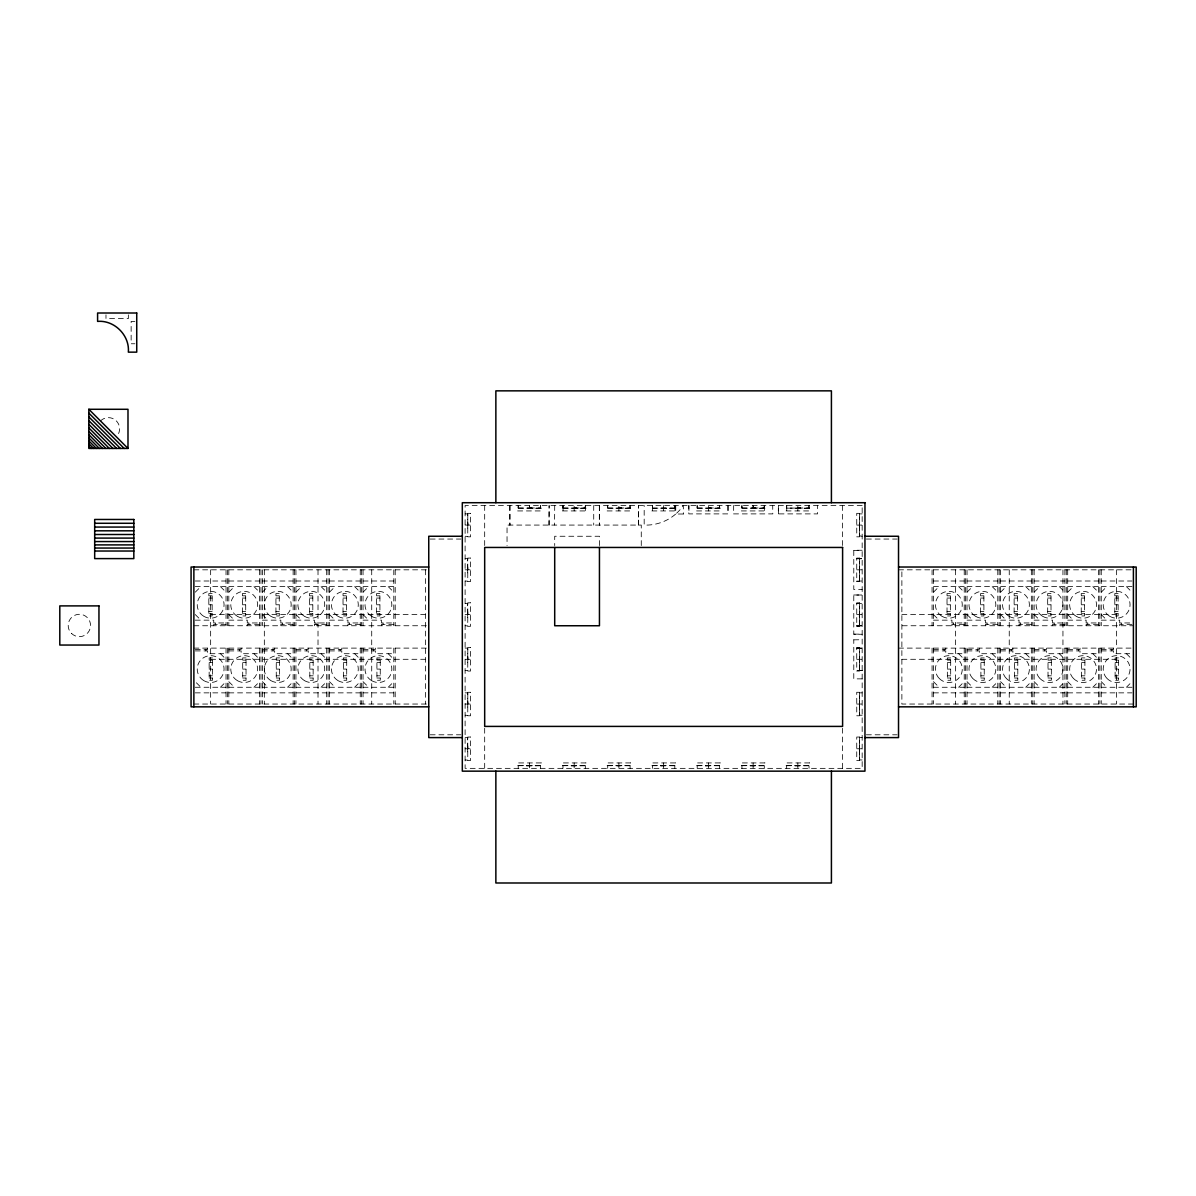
<?xml version="1.0" encoding="UTF-8"?>
<svg xmlns="http://www.w3.org/2000/svg" width="1196" height="1196" viewBox="0 0 1196 1196"><rect width="100%" height="100%" fill="white"/><g stroke="black" fill="none" stroke-linecap="round" stroke-linejoin="round"><path stroke-width="0.75" stroke-dasharray="5 3.75" d="M518.077 508.151L518.227 505.504L518.346 511.096M518.227 508.016L532.459 508.151L529.424 508.36L529.424 505.504L529.424 510.931M540.233 508.195L540.607 505.504L540.727 511.096M562.808 508.151L562.972 505.504L563.092 511.096L562.972 505.504M577.055 508.195L574.17 508.36L574.155 505.504L574.155 510.931M584.964 508.195L585.337 505.504L585.337 511.096M607.553 508.151L607.718 505.504L607.837 511.096M621.8 508.195L618.9 508.36L618.9 505.504L618.9 510.931M629.709 508.195L630.083 505.504L630.202 511.096M697.029 508.151L697.193 505.504L697.313 511.096M711.276 508.195L708.376 508.36L708.376 505.504L708.376 510.931M719.185 508.195L719.558 505.504L719.558 511.096M741.774 508.151L741.939 505.504L741.939 511.096M741.939 508.016L756.156 508.151L753.121 508.36L753.121 505.504L753.121 510.931M763.93 508.195L764.304 505.504L764.304 511.096M786.52 508.151L786.669 505.504L786.789 511.096L786.669 505.504M800.752 508.195L797.867 508.36L797.852 505.504L797.852 510.931M808.66 508.195L809.034 505.504L809.154 511.096M467.756 528.124L467.8 514.265M467.756 572.854L467.442 566.919M467.756 617.599L467.442 611.664M467.756 662.33L467.8 648.486M467.756 707.075L467.8 693.231M467.756 751.821L467.442 745.885M859.476 580.628L859.52 558.472M859.476 670.104L859.52 647.948M862.167 536.257L859.476 535.883M859.52 536.421L859.52 522.039M859.52 611.515L859.476 625.373M859.52 700.991L859.476 714.849M859.52 745.736L859.476 759.58M540.607 508.315L526.375 508.151M585.352 508.315L562.972 508.016M630.083 508.315L607.718 508.016M674.439 508.195L652.298 508.151M719.573 508.315L697.193 508.016M764.304 508.315L750.071 508.151M809.049 508.315L794.817 508.151M195.262 592.184L200.868 586.593M228.825 592.184L234.416 586.593M262.373 592.184L267.964 586.593M295.935 592.184L301.527 586.593M220.438 687.266L226.029 681.66M329.483 592.184L335.074 586.593M253.986 687.266L259.577 681.66M363.046 592.184L368.637 586.593M287.548 687.266L293.14 681.66M321.096 687.266L326.687 681.66M354.659 687.266L360.25 681.66M388.207 687.266L393.798 681.66M933.478 592.184L939.069 586.593M967.026 592.184L972.617 586.593M1000.589 592.184L1006.18 586.593M1034.136 592.184L1039.728 586.593M958.639 687.266L964.23 681.66M1067.699 592.184L1073.29 586.593M992.202 687.266L997.793 681.66M1101.247 592.184L1106.838 586.593M1025.749 687.266L1031.341 681.66M1059.297 687.266L1064.903 681.66M1092.86 687.266L1098.451 681.66M1126.408 687.266L1131.999 681.66M526.524 765.903L540.756 765.694M571.269 765.903L585.502 765.694M607.703 765.545L630.247 765.694M652.448 765.545L674.978 765.694M697.193 765.545L719.723 765.694M750.221 765.903L764.453 765.694M794.966 765.903L809.199 765.694M529.424 508.36L532.459 508.151M574.17 508.36L577.205 508.151L571.12 508.151M618.9 508.36L621.935 508.151L615.865 508.151M674.828 508.315L660.596 508.151M708.376 508.36L711.411 508.151L705.341 508.151M753.121 508.36L756.156 508.151M797.867 508.36L800.901 508.151L786.669 508.016M532.459 765.694L518.227 765.545M562.972 765.545L577.205 765.694M621.935 765.694L616 766.008M660.745 766.008L666.68 765.694M705.476 766.008L711.411 765.694M741.924 765.545L756.156 765.694M786.669 765.545L800.901 765.694M529.424 508.016L540.607 507.956M574.155 508.016L585.337 507.956M618.9 508.016L630.083 507.956M663.645 508.36L666.531 508.195M708.376 508.016L719.558 507.956M753.121 508.016L764.304 507.956M526.524 765.664L529.409 765.485M571.254 765.664L574.155 765.485M616 765.664L618.9 765.485M660.745 765.664L663.63 765.485M705.476 765.664L708.376 765.485M750.221 765.664L753.106 765.485M794.951 765.664L797.852 765.485M797.852 508.016L809.034 507.956M859.476 527.974L859.52 513.727M465.109 558.637L467.905 558.622M859.371 581.002L859.52 566.784M465.109 603.367L467.905 603.367M859.476 617.45L859.52 603.218M859.371 625.747L859.311 614.565M859.371 670.493L859.52 656.26M859.476 706.941L859.52 692.693M859.371 715.223L862.167 715.223M465.109 737.588L467.905 737.588M859.476 751.671L859.52 737.439M859.371 759.968L862.167 759.968M134.879 321.395L131.141 321.395L131.141 343.76L134.879 343.76M465.109 513.891L467.561 513.891M733.537 513.891L772.81 513.891L772.691 505.504M778.402 513.891L778.402 505.504L778.282 513.891L817.556 513.891L817.556 505.504M859.67 513.891L862.167 513.891M465.109 525.074L470.536 525.074M856.74 525.074L862.167 525.074M465.109 536.257L467.756 536.421M430.156 539.052L460.909 539.052M866.367 539.052L897.12 539.052M862.167 550.25L853.78 550.25L853.78 589.508L862.167 589.389M853.78 550.369L862.167 550.369M856.575 558.637L862.167 558.637M856.575 558.756L862.167 558.756M193.872 569.819L426.897 569.819M465.109 569.819L470.536 569.819M856.74 569.819L862.167 569.819M898.525 569.819L1133.404 569.819M195.262 581.002L226.029 581.002M228.825 581.002L259.577 581.002M262.373 581.002L293.14 581.002M295.935 581.002L326.687 581.002M329.483 581.002L360.25 581.002M363.046 581.002L393.798 581.002M465.109 581.002L467.756 581.166M856.575 581.121L862.167 581.002M933.478 581.002L964.23 581.002M967.026 581.002L997.793 581.002M1000.589 581.002L1031.341 581.002M1034.136 581.002L1064.903 581.002M1067.699 581.002L1098.451 581.002M1101.247 581.002L1131.999 581.002M195.262 586.593L226.029 586.593M228.825 586.593L259.577 586.593M262.373 586.593L293.14 586.593M295.935 586.593L326.687 586.593M329.483 586.593L360.25 586.593M363.046 586.593L393.798 586.593M933.478 586.593L964.23 586.593M967.026 586.593L997.793 586.593M1000.589 586.593L1031.341 586.593M1034.136 586.593L1064.903 586.593M1067.699 586.593L1098.451 586.593M1101.247 586.593L1131.999 586.593M853.78 594.98L862.167 594.98L853.78 595.1L853.78 634.254L862.167 634.254M208.822 595.817L212.155 595.817M242.369 595.817L245.703 595.817M275.932 595.817L279.266 595.817M309.48 595.817L312.814 595.817M343.028 595.817L346.377 595.817M376.591 595.817L379.924 595.817M947.023 595.817L950.357 595.817M980.571 595.817L983.904 595.817M1014.133 595.817L1017.467 595.817M1047.681 595.817L1051.015 595.817M1081.244 595.817L1084.578 595.817M1114.792 595.817L1118.125 595.817M208.822 598.06L212.155 598.06M242.369 598.06L245.703 598.06M275.932 598.06L279.266 598.06M309.48 598.06L312.814 598.06M343.028 598.06L346.377 598.06M376.591 598.06L379.924 598.06M947.023 598.06L950.357 598.06M980.571 598.06L983.904 598.06M1014.133 598.06L1017.467 598.06M1047.681 598.06L1051.015 598.06M1081.244 598.06L1084.578 598.06M1114.792 598.06L1118.125 598.06M856.575 603.487L862.167 603.367M208.822 604.772L212.155 604.772M242.369 604.772L245.703 604.772M275.932 604.772L279.266 604.772M309.48 604.772L312.814 604.772M343.028 604.772L346.377 604.772M376.591 604.772L379.924 604.772M947.023 604.772L950.357 604.772M980.571 604.772L983.904 604.772M1014.133 604.772L1017.467 604.772M1047.681 604.772L1051.015 604.772M1081.244 604.772L1084.578 604.772M1114.792 604.772L1118.125 604.772M208.822 611.485L212.155 611.485M242.369 611.485L245.703 611.485M275.932 611.485L279.266 611.485M309.48 611.485L312.814 611.485M343.028 611.485L346.377 611.485M376.591 611.485L379.924 611.485M947.023 611.485L950.357 611.485M980.571 611.485L983.904 611.485M1014.133 611.485L1017.467 611.485M1047.681 611.485L1051.015 611.485M1081.244 611.485L1084.578 611.485M1114.792 611.485L1118.125 611.485M208.822 613.712L212.155 613.712M242.369 613.712L245.703 613.712M275.932 613.712L279.266 613.712M309.48 613.712L312.814 613.712M343.028 613.712L346.377 613.712M376.591 613.712L379.924 613.712M947.023 613.712L950.357 613.712M980.571 613.712L983.904 613.712M1014.133 613.712L1017.467 613.712M1047.681 613.712L1051.015 613.712M1081.244 613.712L1084.578 613.712M1114.792 613.712L1118.125 613.712M210.646 614.565L425.402 614.565M465.109 614.565L470.536 614.565M856.74 614.565L862.167 614.565M901.874 614.565L1116.63 614.565M195.262 620.156L213.725 620.156L213.725 622.952L226.029 622.952M228.825 620.156L247.273 620.156L247.273 622.952L259.577 622.952M262.373 620.156L280.836 620.156L280.836 622.952L293.14 622.952M295.935 620.156L314.384 620.156L314.384 622.952L326.687 622.952M329.483 620.156L347.946 620.156L347.946 622.952L360.25 622.952M363.046 620.156L381.494 620.156L381.494 622.952L393.798 622.952M933.478 620.156L951.926 620.156L951.926 622.952L964.23 622.952M967.026 620.156L985.489 620.156L985.489 622.952L997.793 622.952M1000.589 620.156L1019.037 620.156L1019.037 622.952L1031.341 622.952M1034.136 620.156L1052.6 620.156L1052.6 622.952L1064.903 622.952M1067.699 620.156L1086.147 620.156L1086.147 622.952L1098.451 622.952M1101.247 620.156L1119.695 620.156L1119.695 622.952L1131.999 622.952M226.029 624.342L213.725 624.342L213.725 625.747M259.577 624.342L247.273 624.342L247.273 625.747M293.14 624.342L280.836 624.342L280.836 625.747M326.687 624.342L314.384 624.342L314.384 625.747M360.25 624.342L347.946 624.342L347.946 625.747M393.798 624.342L381.494 624.342L381.494 625.747M964.23 624.342L951.926 624.342L951.926 625.747M997.793 624.342L985.489 624.342L985.489 625.747M1031.341 624.342L1019.037 624.342L1019.037 625.747M1064.903 624.342L1052.6 624.342L1052.6 625.747M1098.451 624.342L1086.147 624.342L1086.147 625.747M1131.999 624.342L1119.695 624.342L1119.695 625.747M193.872 625.747L428.751 625.747M465.109 625.747L467.756 625.897M856.575 625.747L862.167 625.747M902.247 625.747L1133.404 625.747M856.575 625.867L862.167 625.867M853.78 634.134L862.167 634.134M853.78 639.845L862.167 639.725M193.872 648.112L426.897 648.112M465.109 648.112L467.561 648.112M856.575 648.112L862.167 648.112M898.525 648.112L1133.404 648.112M856.575 648.232L862.167 648.232M195.262 649.518L207.566 649.518L207.566 648.112M228.825 649.518L241.129 649.518L241.129 648.112M262.373 649.518L274.676 649.518L274.676 648.112M295.935 649.518L308.239 649.518L308.239 648.112M329.483 649.518L341.787 649.518L341.787 648.112M363.046 649.518L375.35 649.518L375.35 648.112M933.478 649.518L945.782 649.518L945.782 648.112M967.026 649.518L979.33 649.518L979.33 648.112M1000.589 649.518L1012.892 649.518L1012.892 648.112M1034.136 649.518L1046.44 649.518L1046.44 648.112M1067.699 649.518L1080.003 649.518L1080.003 648.112M1101.247 649.518L1113.551 649.518L1113.551 648.112M195.262 650.908L207.566 650.908L207.566 653.704L226.029 653.704M228.825 650.908L241.129 650.908L241.129 653.704L259.577 653.704M262.373 650.908L274.676 650.908L274.676 653.704L293.14 653.704M295.935 650.908L308.239 650.908L308.239 653.704L326.687 653.704M329.483 650.908L341.787 650.908L341.787 653.704L360.25 653.704M363.046 650.908L375.35 650.908L375.35 653.704L393.798 653.704M933.478 650.908L945.782 650.908L945.782 653.704L964.23 653.704M967.026 650.908L979.33 650.908L979.33 653.704L997.793 653.704M1000.589 650.908L1012.892 650.908L1012.892 653.704L1031.341 653.704M1034.136 650.908L1046.44 650.908L1046.44 653.704L1064.903 653.704M1067.699 650.908L1080.003 650.908L1080.003 653.704L1098.451 653.704M1101.247 650.908L1113.551 650.908L1113.551 653.704L1131.999 653.704M210.646 659.295L425.402 659.295M465.109 659.295L470.536 659.295M856.74 659.295L862.167 659.295M901.874 659.295L1116.63 659.295M209.151 660.132L212.484 660.132M242.698 660.132L246.032 660.132M276.261 660.132L279.595 660.132M309.809 660.132L313.143 660.132M343.372 660.132L346.705 660.132M376.919 660.132L380.253 660.132M947.352 660.132L950.685 660.132M980.899 660.132L984.233 660.132M1014.462 660.132L1017.796 660.132M1048.01 660.132L1051.344 660.132M1081.573 660.132L1084.907 660.132M1115.12 660.132L1118.454 660.132M209.151 662.375L212.484 662.375M242.698 662.375L246.032 662.375M276.261 662.375L279.595 662.375M309.809 662.375L313.143 662.375M343.372 662.375L346.705 662.375M376.919 662.375L380.253 662.375M947.352 662.375L950.685 662.375M980.899 662.375L984.233 662.375M1014.462 662.375L1017.796 662.375M1048.01 662.375L1051.344 662.375M1081.573 662.375L1084.907 662.375M1115.12 662.375L1118.454 662.375M209.151 669.087L212.484 669.087M242.698 669.087L246.032 669.087M276.261 669.087L279.595 669.087M309.809 669.087L313.143 669.087M343.372 669.087L346.705 669.087M376.919 669.087L380.253 669.087M947.352 669.087L950.685 669.087M980.899 669.087L984.233 669.087M1014.462 669.087L1017.796 669.087M1048.01 669.087L1051.344 669.087M1081.573 669.087L1084.907 669.087M1115.12 669.087L1118.454 669.087M465.109 670.478L467.756 670.642M209.151 675.8L212.484 675.8M242.698 675.8L246.032 675.8M276.261 675.8L279.595 675.8M309.809 675.8L313.143 675.8M343.372 675.8L346.705 675.8M376.919 675.8L380.253 675.8M947.352 675.8L950.685 675.8M980.899 675.8L984.233 675.8M1014.462 675.8L1017.796 675.8M1048.01 675.8L1051.344 675.8M1081.573 675.8L1084.907 675.8M1115.12 675.8L1118.454 675.8M209.151 678.027L212.484 678.027M242.698 678.027L246.032 678.027M276.261 678.027L279.595 678.027M309.809 678.027L313.143 678.027M343.372 678.027L346.705 678.027M376.919 678.027L380.253 678.027M947.352 678.027L950.685 678.027M980.899 678.027L984.233 678.027M1014.462 678.027L1017.796 678.027M1048.01 678.027L1051.344 678.027M1081.573 678.027L1084.907 678.027M1115.12 678.027L1118.454 678.027M862.167 678.865L853.78 678.865L853.78 639.725M195.262 687.266L226.029 687.266M228.825 687.266L259.577 687.266M262.373 687.266L293.14 687.266M295.935 687.266L326.687 687.266M329.483 687.266L360.25 687.266M363.046 687.266L393.798 687.266M933.478 687.266L964.23 687.266M967.026 687.266L997.793 687.266M1000.589 687.266L1031.341 687.266M1034.136 687.266L1064.903 687.266M1067.699 687.266L1098.451 687.266M1101.247 687.266L1131.999 687.266M195.262 692.858L226.029 692.858M228.825 692.858L259.577 692.858M262.373 692.858L293.14 692.858M295.935 692.858L326.687 692.858M329.483 692.858L360.25 692.858M363.046 692.858L393.798 692.858M465.109 692.858L467.561 692.858M859.67 692.858L862.167 692.858M933.478 692.858L964.23 692.858M967.026 692.858L997.793 692.858M1000.589 692.858L1031.341 692.858M1034.136 692.858L1064.903 692.858M1067.699 692.858L1098.451 692.858M1101.247 692.858L1131.999 692.858M193.872 704.04L428.751 704.04M465.109 704.04L470.536 704.04M856.74 704.04L862.167 704.04M1133.404 704.04L901.874 704.04L901.874 569.819M465.109 715.223L467.756 715.387M430.156 734.793L460.909 734.793M866.367 734.793L897.12 734.793M859.67 737.588L862.167 737.588M465.109 748.771L470.536 748.771M856.74 748.771L862.167 748.771M465.109 759.968L467.756 760.118M1126.408 586.593L1131.999 592.184M1092.86 586.593L1098.451 592.184M1101.247 614.565L1106.838 620.156M1059.297 586.593L1064.903 592.184M1126.408 653.704L1131.999 659.295M1067.699 614.565L1073.29 620.156M1025.749 586.593L1031.341 592.184M1092.86 653.704L1098.451 659.295M1034.136 614.565L1039.728 620.156M1101.247 681.66L1106.838 687.266M992.202 586.593L997.793 592.184M1059.297 653.704L1064.903 659.295M1000.589 614.565L1006.18 620.156M1067.699 681.66L1073.29 687.266M958.639 586.593L964.23 592.184M1025.749 653.704L1031.341 659.295M967.026 614.565L972.617 620.156M1034.136 681.66L1039.728 687.266M992.202 653.704L997.793 659.295M933.478 614.565L939.069 620.156M1000.589 681.66L1006.18 687.266M958.639 653.704L964.23 659.295M967.026 681.66L972.617 687.266M933.478 681.66L939.069 687.266M388.207 586.593L393.798 592.184M354.659 586.593L360.25 592.184M363.046 614.565L368.637 620.156M321.096 586.593L326.687 592.184M388.207 653.704L393.798 659.295M329.483 614.565L335.074 620.156M287.548 586.593L293.14 592.184M354.659 653.704L360.25 659.295M295.935 614.565L301.527 620.156M363.046 681.66L368.637 687.266M253.986 586.593L259.577 592.184M321.096 653.704L326.687 659.295M262.373 614.565L267.964 620.156M329.483 681.66L335.074 687.266M220.438 586.593L226.029 592.184M287.548 653.704L293.14 659.295M228.825 614.565L234.416 620.156M295.935 681.66L301.527 687.266M253.986 653.704L259.577 659.295M195.262 614.565L200.868 620.156M262.373 681.66L267.964 687.266M220.438 653.704L226.029 659.295M228.825 681.66L234.416 687.266M196.383 682.781L200.868 687.266M859.311 525.089L859.715 536.257M859.311 659.295L859.52 662.33M859.311 704.04L859.715 715.223M859.311 748.786L859.715 759.968M467.756 656.26L467.965 659.295M859.311 569.819L859.476 572.72M467.8 522.174L467.965 525.074M467.8 566.919L467.965 569.819M467.8 611.664L467.965 614.55M467.8 701.14L467.965 704.025M467.8 745.87L467.965 748.771M467.561 522.189L467.606 525.074M467.606 569.819L467.561 558.637M467.606 614.565L467.561 603.367M467.561 656.41L467.606 659.295M467.561 701.14L467.606 704.04M467.606 748.771L467.561 737.588M1121.385 622.952L1121.385 624.342M1116.63 569.819L1116.63 704.04M1111.876 649.518L1111.876 650.908M1101.247 569.819L1101.247 625.747M1101.247 648.112L1101.247 704.04M1099.842 569.819L1099.842 625.747M1099.842 648.112L1099.842 704.04M1098.451 569.819L1098.451 625.747M1098.451 648.112L1098.451 704.04M1087.822 622.952L1087.822 624.342M1078.314 649.518L1078.314 650.908M1067.699 569.819L1067.699 625.747M1067.699 648.112L1067.699 704.04M1066.294 569.819L1066.294 625.747M1066.294 648.112L1066.294 704.04M1064.903 569.819L1064.903 625.747M1064.903 648.112L1064.903 704.04M1062.945 569.819L1062.945 704.04M1054.274 622.952L1054.274 624.342M1044.766 649.518L1044.766 650.908M1034.136 569.819L1034.136 625.747M1034.136 648.112L1034.136 704.04M1032.746 569.819L1032.746 625.747M1032.746 648.112L1032.746 704.04M1031.341 569.819L1031.341 625.747M1031.341 648.112L1031.341 704.04M1020.711 622.952L1020.711 624.342M1011.203 649.518L1011.203 650.908M1009.245 569.819L1009.245 704.04M1000.589 569.819L1000.589 625.747M1000.589 648.112L1000.589 704.04M999.183 569.819L999.183 625.747M999.183 648.112L999.183 704.04M997.793 569.819L997.793 625.747M997.793 648.112L997.793 704.04M987.163 622.952L987.163 624.342M977.655 649.518L977.655 650.908M967.026 569.819L967.026 625.747M967.026 648.112L967.026 704.04M965.635 569.819L965.635 625.747M965.635 648.112L965.635 704.04M964.23 569.819L964.23 625.747M964.23 648.112L964.23 704.04M955.559 569.819L955.559 704.04M953.601 622.952L953.601 624.342M944.093 649.518L944.093 650.908M933.478 569.819L933.478 625.747M933.478 648.112L933.478 704.04M932.073 569.819L932.073 625.747M932.073 648.112L932.073 704.04M842.597 505.504L842.597 545.63M842.597 728.229L842.597 768.355M809.034 765.844L809.034 768.355M797.852 762.928L797.852 768.355M786.669 765.903L786.669 768.355M764.423 505.504L764.423 511.096M764.304 765.844L764.304 768.355M753.121 762.928L753.121 768.355M741.939 765.903L741.939 768.355M733.656 505.504L733.656 513.891M728.065 505.504L728.065 513.891L688.806 513.891L688.806 505.504M727.945 505.504L727.945 513.891M719.558 765.844L719.558 768.355M708.376 762.928L708.376 768.355M697.193 765.903L697.193 768.355M688.926 505.504L688.926 513.891M675.74 505.504L675.74 514.011C667.114 521.516 655.617 525.552 644.181 525.074L644.181 505.504M674.948 505.504L674.948 511.096M674.828 505.504L674.828 507.956M674.828 765.844L674.828 768.355M663.63 505.504L663.63 510.931M663.63 762.928L663.63 768.355M652.567 505.504L652.567 511.096M652.448 505.504L652.448 508.016M652.448 765.903L652.448 768.355M641.265 545.585L641.265 525.074L507.044 525.074L507.044 545.585M630.083 765.844L630.083 768.355M618.9 762.928L618.9 768.355M607.718 765.903L607.718 768.355M599.45 505.504L599.45 525.074M599.45 545.585L599.45 536.257L554.705 536.257L554.705 545.585M599.331 505.504L599.331 525.074M593.724 505.504L593.724 525.074M585.457 505.504L585.457 511.096M585.337 765.844L585.337 768.355M574.155 762.928L574.155 768.355M562.972 765.903L562.972 768.355M554.705 505.504L554.585 525.074M540.607 765.844L540.607 768.355M529.424 762.928L529.424 768.355M518.227 765.903L518.227 768.355M509.959 505.504L509.959 525.074M509.84 505.504L509.84 525.074M484.679 505.504L484.679 545.63M484.679 728.229L484.679 768.355M425.402 569.819L425.402 704.04M395.203 569.819L395.203 625.747M395.203 648.112L395.203 704.04M393.798 569.819L393.798 625.747M393.798 648.112L393.798 704.04M383.169 622.952L383.169 624.342M373.675 649.518L373.675 650.908M371.717 569.819L371.717 704.04M363.046 569.819L363.046 625.747M363.046 648.112L363.046 704.04M361.641 569.819L361.641 625.747M361.641 648.112L361.641 704.04M360.25 569.819L360.25 625.747M360.25 648.112L360.25 704.04M349.621 622.952L349.621 624.342M340.113 649.518L340.113 650.908M329.483 569.819L329.483 625.747M329.483 648.112L329.483 704.04M328.093 569.819L328.093 625.747M328.093 648.112L328.093 704.04M326.687 569.819L326.687 625.747M326.687 648.112L326.687 704.04M318.016 569.819L318.016 704.04M316.073 622.952L316.073 624.342M306.565 649.518L306.565 650.908M295.935 569.819L295.935 625.747M295.935 648.112L295.935 704.04M294.53 569.819L294.53 625.747M294.53 648.112L294.53 704.04M293.14 569.819L293.14 625.747M293.14 648.112L293.14 704.04M282.51 622.952L282.51 624.342M273.002 649.518L273.002 650.908M264.331 569.819L264.331 704.04M262.373 569.819L262.373 625.747M262.373 648.112L262.373 704.04M260.982 569.819L260.982 625.747M260.982 648.112L260.982 704.04M259.577 569.819L259.577 625.747M259.577 648.112L259.577 704.04M248.962 622.952L248.962 624.342M239.454 649.518L239.454 650.908M228.825 569.819L228.825 625.747M228.825 648.112L228.825 704.04M227.419 569.819L227.419 625.747M227.419 648.112L227.419 704.04M226.029 569.819L226.029 625.747M226.029 648.112L226.029 704.04M215.4 622.952L215.4 624.342M210.646 569.819L210.646 704.04M205.891 649.518L205.891 650.908M128.346 314.862L128.346 318.599L105.981 318.599L105.981 314.862M100.494 420.947A11.183 11.183 0 0 1 118.09 434.462M862.167 505.504L465.109 505.504L465.109 768.355L862.167 768.355L862.167 505.504M541.16 508.151L517.674 508.151L517.674 510.931L541.16 510.931L541.16 508.151M585.905 508.151L562.419 508.151L562.419 510.931L585.905 510.931L585.905 508.151M630.636 508.151L607.149 508.151L607.149 510.931L630.636 510.931L630.636 508.151M675.381 508.151L651.895 508.151L651.895 510.931L675.381 510.931L675.381 508.151M720.127 508.151L696.64 508.151L696.64 510.931L720.127 510.931L720.127 508.151M764.857 508.151L741.37 508.151L741.37 510.931L764.857 510.931L764.857 508.151M809.602 508.151L786.116 508.151L786.116 510.931L809.602 510.931L809.602 508.151M470.536 513.338L467.756 513.338L467.756 536.825L470.536 536.825L470.536 513.338M859.52 513.338L856.74 513.338L856.74 536.825L859.52 536.825L859.52 513.338M683.335 514.011L675.74 514.011A45.239 45.239 0 0 0 683.335 505.504L683.335 514.011M470.536 558.069L467.756 558.069L467.756 581.555L470.536 581.555L470.536 558.069M859.52 558.069L856.74 558.069L856.74 581.555L859.52 581.555L859.52 558.069M212.155 593.59L208.822 593.59L208.822 615.955L212.155 615.955L212.155 593.59M245.703 593.59L242.369 593.59L242.369 615.955L245.703 615.955L245.703 593.59M279.266 593.59L275.932 593.59L275.932 615.955L279.266 615.955L279.266 593.59M312.814 593.59L309.48 593.59L309.48 615.955L312.814 615.955L312.814 593.59M346.377 593.59L343.028 593.59L343.028 615.955L346.377 615.955L346.377 593.59M379.924 593.59L376.591 593.59L376.591 615.955L379.924 615.955L379.924 593.59M950.357 593.59L947.023 593.59L947.023 615.955L950.357 615.955L950.357 593.59M983.904 593.59L980.571 593.59L980.571 615.955L983.904 615.955L983.904 593.59M1017.467 593.59L1014.133 593.59L1014.133 615.955L1017.467 615.955L1017.467 593.59M1051.015 593.59L1047.681 593.59L1047.681 615.955L1051.015 615.955L1051.015 593.59M1084.578 593.59L1081.244 593.59L1081.244 615.955L1084.578 615.955L1084.578 593.59M1118.125 593.59L1114.792 593.59L1114.792 615.955L1118.125 615.955L1118.125 593.59M470.536 602.814L467.756 602.814L467.756 626.3L470.536 626.3L470.536 602.814M859.52 602.814L856.74 602.814L856.74 626.3L859.52 626.3L859.52 602.814M470.536 647.559L467.756 647.559L467.756 671.046L470.536 671.046L470.536 647.559M859.52 647.559L856.74 647.559L856.74 671.046L859.52 671.046L859.52 647.559M212.484 657.905L209.151 657.905L209.151 680.27L212.484 680.27L212.484 657.905M246.032 657.905L242.698 657.905L242.698 680.27L246.032 680.27L246.032 657.905M279.595 657.905L276.261 657.905L276.261 680.27L279.595 680.27L279.595 657.905M313.143 657.905L309.809 657.905L309.809 680.27L313.143 680.27L313.143 657.905M346.705 657.905L343.372 657.905L343.372 680.27L346.705 680.27L346.705 657.905M380.253 657.905L376.919 657.905L376.919 680.27L380.253 680.27L380.253 657.905M950.685 657.905L947.352 657.905L947.352 680.27L950.685 680.27L950.685 657.905M984.233 657.905L980.899 657.905L980.899 680.27L984.233 680.27L984.233 657.905M1017.796 657.905L1014.462 657.905L1014.462 680.27L1017.796 680.27L1017.796 657.905M1051.344 657.905L1048.01 657.905L1048.01 680.27L1051.344 680.27L1051.344 657.905M1084.907 657.905L1081.573 657.905L1081.573 680.27L1084.907 680.27L1084.907 657.905M1118.454 657.905L1115.12 657.905L1115.12 680.27L1118.454 680.27L1118.454 657.905M862.167 670.478L856.575 670.478L862.167 670.597M470.536 692.29L467.756 692.29L467.756 715.776L470.536 715.776L470.536 692.29M859.52 692.29L856.74 692.29L856.74 715.776L859.52 715.776L859.52 692.29M470.536 737.035L467.756 737.035L467.756 760.521L470.536 760.521L470.536 737.035M859.52 737.035L856.74 737.035L856.74 760.521L859.52 760.521L859.52 737.035M541.16 762.928L517.674 762.928L517.674 765.694L541.16 765.694L541.16 762.928M585.905 762.928L562.419 762.928L562.419 765.694L585.905 765.694L585.905 762.928M630.636 762.928L607.149 762.928L607.149 765.694L630.636 765.694L630.636 762.928M675.381 762.928L651.895 762.928L651.895 765.694L675.381 765.694L675.381 762.928M720.127 762.928L696.64 762.928L696.64 765.694L720.127 765.694L720.127 762.928M764.857 762.928L741.37 762.928L741.37 765.694L764.857 765.694L764.857 762.928M809.602 762.928L786.116 762.928L786.116 765.694L809.602 765.694L809.602 762.928M638.589 525.074L638.589 505.504L638.47 525.074M549.114 525.074L549.114 505.504L548.994 525.074M71.461 633.387A11.183 11.183 0 0 0 90.178 628.363A11.183 11.183 0 0 0 76.484 614.669A11.183 11.183 0 0 0 71.461 633.387M939.368 678.581A13.425 13.425 0 0 0 961.823 672.556A13.425 13.425 0 0 0 945.378 656.126A13.425 13.425 0 0 0 939.368 678.581M972.916 678.581A13.425 13.425 0 0 0 995.371 672.556A13.425 13.425 0 0 0 978.941 656.126A13.425 13.425 0 0 0 972.916 678.581M1073.574 678.581A13.425 13.425 0 0 0 1096.029 672.556A13.425 13.425 0 0 0 1079.599 656.126A13.425 13.425 0 0 0 1073.574 678.581M1006.479 678.581A13.425 13.425 0 0 0 1028.934 672.556A13.425 13.425 0 0 0 1012.489 656.126A13.425 13.425 0 0 0 1006.479 678.581M1040.027 678.581A13.425 13.425 0 0 0 1062.482 672.556A13.425 13.425 0 0 0 1046.037 656.126A13.425 13.425 0 0 0 1040.027 678.581M1107.137 678.581A13.425 13.425 0 0 0 1129.592 672.556A13.425 13.425 0 0 0 1113.147 656.126A13.425 13.425 0 0 0 1107.137 678.581M1109.918 616.389A13.425 13.425 0 0 0 1130.056 604.772A13.425 13.425 0 0 0 1109.918 593.141A13.425 13.425 0 0 0 1109.918 616.389M1076.355 616.389A13.425 13.425 0 0 0 1096.493 604.772A13.425 13.425 0 0 0 1076.355 593.141A13.425 13.425 0 0 0 1076.355 616.389M975.697 616.389A13.425 13.425 0 0 0 995.834 604.772A13.425 13.425 0 0 0 975.697 593.141A13.425 13.425 0 0 0 975.697 616.389M1042.807 616.389A13.425 13.425 0 0 0 1062.945 604.772A13.425 13.425 0 0 0 1042.807 593.141A13.425 13.425 0 0 0 1042.807 616.389M1009.245 616.389A13.425 13.425 0 0 0 1029.382 604.772A13.425 13.425 0 0 0 1009.245 593.141A13.425 13.425 0 0 0 1009.245 616.389M942.149 616.389A13.425 13.425 0 0 0 962.272 604.772A13.425 13.425 0 0 0 942.149 593.141A13.425 13.425 0 0 0 942.149 616.389M371.717 616.389A13.425 13.425 0 0 0 391.84 604.772A13.425 13.425 0 0 0 371.717 593.141A13.425 13.425 0 0 0 371.717 616.389M338.154 616.389A13.425 13.425 0 0 0 358.292 604.772A13.425 13.425 0 0 0 338.154 593.141A13.425 13.425 0 0 0 338.154 616.389M237.496 616.389A13.425 13.425 0 0 0 257.618 604.772A13.425 13.425 0 0 0 237.496 593.141A13.425 13.425 0 0 0 237.496 616.389M304.606 616.389A13.425 13.425 0 0 0 324.729 604.772A13.425 13.425 0 0 0 304.606 593.141A13.425 13.425 0 0 0 304.606 616.389M271.044 616.389A13.425 13.425 0 0 0 291.181 604.772A13.425 13.425 0 0 0 271.044 593.141A13.425 13.425 0 0 0 271.044 616.389M203.933 616.389A13.425 13.425 0 0 0 224.071 604.772A13.425 13.425 0 0 0 203.933 593.141A13.425 13.425 0 0 0 203.933 616.389M203.933 680.703A13.425 13.425 0 0 0 224.071 669.087A13.425 13.425 0 0 0 203.933 657.456A13.425 13.425 0 0 0 203.933 680.703M237.496 680.703A13.425 13.425 0 0 0 257.618 669.087A13.425 13.425 0 0 0 237.496 657.456A13.425 13.425 0 0 0 237.496 680.703M338.154 680.703A13.425 13.425 0 0 0 358.292 669.087A13.425 13.425 0 0 0 338.154 657.456A13.425 13.425 0 0 0 338.154 680.703M271.044 680.703A13.425 13.425 0 0 0 291.181 669.087A13.425 13.425 0 0 0 271.044 657.456A13.425 13.425 0 0 0 271.044 680.703M304.606 680.703A13.425 13.425 0 0 0 324.729 669.087A13.425 13.425 0 0 0 304.606 657.456A13.425 13.425 0 0 0 304.606 680.703M371.717 680.703A13.425 13.425 0 0 0 391.84 669.087A13.425 13.425 0 0 0 371.717 657.456A13.425 13.425 0 0 0 371.717 680.703"/><path stroke-width="1.5" d="M88.833 409.286L127.987 409.286L127.987 448.44L88.833 448.44L88.833 409.286L127.987 448.44M94.678 523.28L133.832 523.28M94.678 527.062L133.832 527.062M94.678 530.815L133.832 530.815M94.678 534.507L133.832 534.507M462.314 536.257L428.751 536.257L428.751 737.588L462.314 737.588M864.962 536.257L898.525 536.257L898.525 737.588L864.962 737.588M94.678 538.095L133.832 538.095M94.678 541.564L133.832 541.564M94.678 544.898L133.832 544.898M94.678 548.052L133.832 548.052M94.678 551.027L133.832 551.027M428.751 567.024L191.076 567.024L191.076 706.836L428.751 706.836M898.525 567.024L1136.2 567.024L1136.2 706.836L898.525 706.836M88.833 413.098L124.175 448.44M88.833 416.881L120.377 448.44M88.833 420.633L116.625 448.44M88.833 424.326L112.932 448.44M88.833 427.914L109.329 448.44M88.833 431.382L105.861 448.44M88.833 434.716L102.527 448.44M88.833 437.885L99.358 448.44M88.833 440.861L96.383 448.44M88.833 443.611L93.632 448.44M88.833 446.153L91.105 448.44M1133.404 567.024L1133.404 706.836M831.414 502.709L831.414 390.853L495.862 390.853L495.862 502.709M831.414 771.151L831.414 882.992L495.862 882.992L495.862 771.151M599.45 547.454L599.45 625.747L554.705 625.747L554.705 547.454M193.872 567.024L193.872 706.836M136.733 313.008L97.594 313.008L97.594 321.395C114.368 319.93 129.811 335.373 128.346 352.147L136.733 352.147L136.733 313.008M864.962 502.709L462.314 502.709L462.314 771.151L864.962 771.151L864.962 502.709M133.832 519.468L94.678 519.468L94.678 558.607L133.832 558.607L133.832 519.468M842.597 547.454L484.679 547.454L484.679 726.406L842.597 726.406L842.597 547.454M98.954 605.894L59.8 605.894L59.8 645.048L98.954 645.048L98.954 605.894"/></g></svg>
